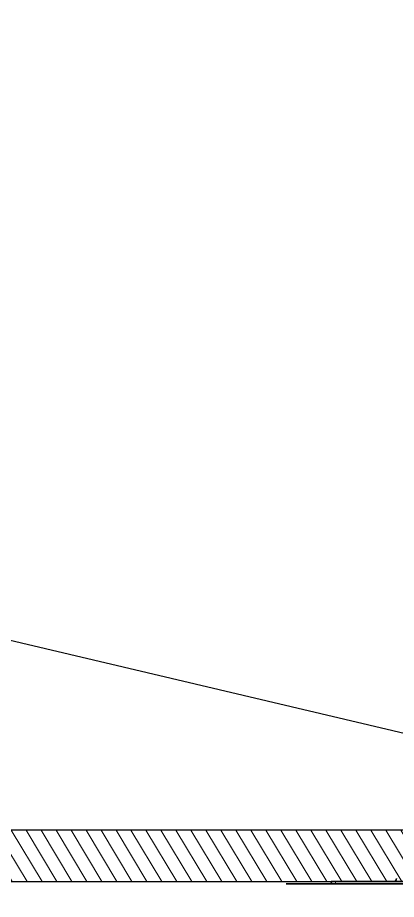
# Model space of a CAD drawing. Header units: inches. Extents: x 258415 to 640093, y 441672 to 945769.
# Drawn here: x 328990.5 to 329174.9, y 462715.2 to 463144 of the extents above; entities that cross this region are included whole.
import ezdxf

# ---------------------------------------------------------------- set-up
doc = ezdxf.new("R2010")
doc.units = ezdxf.units.IN
doc.header["$MEASUREMENT"] = 0
for name, color, linetype in [('CQ Grg Gypsum', 41, 'Continuous'), ('CQ Light Elevation', 4, 'Continuous'), ('CQ section wall', 3, 'Continuous'), ('CQ Wall hatch_CHB', 8, 'Continuous'), ('CQ_callout', 34, 'Continuous')]:
    doc.layers.add(name, color=color, linetype=linetype)
doc.layers.add('CQ Gypsum Hatch', color=8, linetype='Continuous', lineweight=20)
doc.layers.add('CQ Lighting', color=5, linetype='Continuous', lineweight=0)
doc.styles.get("Standard").update_dxf_attribs({"font": 'arial.ttf'})
doc.dimstyles.get("Standard").update_dxf_attribs({"dimtxt": 0.18, "dimasz": 0.18, "dimexe": 0.18, "dimexo": 0.0625, "dimgap": 0.09, "dimtad": 0, "dimtih": 1, "dimtoh": 1, "dimdec": 4, "dimzin": 0, "dimdsep": 46, "dimtxsty": 'Standard', "dimcen": 0.09, "dimadec": 0, "dimazin": 0, "dimtfac": 1, "dimtdec": 4, "dimtofl": 0, "dimtmove": 0, "dimatfit": 3, "dimfxl": 1, "dimtolj": 1, "dimtzin": 0, "dimarcsym": 0})

# ---------------------------------------------------------------- blocks, each defined once
blk = doc.blocks.new('section c and d ff12')
at = {"layer": 'CQ Wall hatch_CHB', "ltscale": 300, "extrusion": (1.65644e-08, -2.02966e-09, 1)}
h = blk.add_hatch(dxfattribs=at)
h.set_pattern_fill('AR-CONC', color=256, scale=10, angle=-13.9714, style=0)
h.set_pattern_definition([(36.028577, (7745.6, -14615.695), (68.0890203, -23.40695), [7.5, -82.5]), (341.028577, (7745.6, -14615.695), (4.696116, 76.343932), [6, -66]), (86.480021, (7751.27, -14617.646), (72.7851354, 52.936981), [6.374019, -70.114211]), (32.212777, (7750.43, -14596.29), (99.570572, -41.829513), [11.25, -123.75]), (82.664212, (7758.72, -14599.77), (114.220033, 71.96377), [9.561034, -105.171376]), (337.21274, (7750.43, -14596.29), (114.220033, 71.96377), [9, -99]), (7.028577, (7758.923, -14603.554), (48.2040844, -53.482392), [7.5, -82.5]), (312.028577, (7758.92, -14603.55), (41.119588, 64.495185), [6, -66]), (57.480021, (7762.94, -14608.01), (89.323671, 11.012793), [6.374019, -70.114211]), (23.5285767, (7745.598, -14615.695), (9.2173322, 32.010976), [0, -65.2, 0, -67, 0, -66.25]), (353.528577, (7745.598, -14615.695), (35.0512903, 31.9228578), [0, -38.2, 0, -63.7, 0, -25.25]), (313.5285767, (7723.957, -14610.311), (51.2584374, -15.0772595), [0, -25, 0, -78, 0, -103.5]), (303.528577, (7714.253, -14607.897), (59.0102484, -4.3659754), [0, -32.5, 0, -51.8, 0, -73.5])])
h.paths.add_polyline_path([(327558.05, 463573.85), (327558.05, 463323.85), (332240.08, 463323.85), (332240.08, 463573.85)])
h.paths.add_polyline_path([(327558.05, 459623.85), (327558.05, 459373.85), (332240.08, 459373.85), (332240.08, 459623.85)])
blk = doc.blocks.new('T.HC0E0.HQ12 side 1')
at = {"layer": 'CQ Lighting', "color": 1, "lineweight": 35}
for p, q in [((441660.24, 518817.72), (441328.06, 518817.72)), ((441352.04, 518818.72), (441486.63, 518818.72)), ((441352.04, 518817.72), (441486.63, 518817.72))]:
    blk.add_line(p, q, dxfattribs=at)
at = {"layer": 'CQ Lighting', "color": 1, "lineweight": 35, "ltscale": 0.05}
blk.add_line((441350.04, 518818.72), (441352.04, 518818.72), dxfattribs=at)
at = {"layer": 'CQ Lighting', "color": 1, "lineweight": 35, "ltscale": 0.025188}
blk.add_line((441350.16, 518817.72), (441350.04, 518818.72), dxfattribs=at)
at = {"layer": 'CQ Lighting', "color": 1, "lineweight": 35, "ltscale": 0.04693}
blk.add_line((441350.16, 518817.72), (441352.04, 518817.72), dxfattribs=at)
at = {"layer": 'CQ Lighting', "color": 1, "lineweight": 13, "ltscale": 0.025}
blk.add_line((441352.04, 518817.72), (441352.04, 518818.72), dxfattribs=at)
at = {"layer": 'CQ Lighting', "color": 1, "lineweight": 35}
blk.add_arc((441380.24, 518820.22), 1.5, 270, 359.5, dxfattribs=at)

msp = doc.modelspace()

# ---------------------------------------------------------------- hatches: boundary and pattern name
at = {"layer": 'CQ Gypsum Hatch'}
h = msp.add_hatch(dxfattribs=at)
h.set_pattern_fill('ANSI31', color=256, scale=50, angle=76.028577, style=0)
edge = h.paths.add_edge_path()
edge.add_line((329906.166, 462748.854), (328060.172, 462748.854))
edge.add_line((328060.172, 462748.854), (328060.172, 462773.854))
edge.add_line((328060.172, 462773.854), (328015.172, 462773.854))
edge.add_line((328015.172, 462773.854), (328015.172, 462748.854))
edge.add_line((328015.172, 462748.854), (328035.172, 462748.854))
edge.add_line((328035.172, 462748.854), (328035.172, 462723.855))
edge.add_line((328035.172, 462723.855), (329931.166, 462723.855))
edge.add_line((329931.166, 462723.855), (329931.166, 462748.854))
edge.add_line((329931.166, 462748.854), (329951.166, 462748.854))
edge.add_line((329951.166, 462748.854), (329951.166, 462773.854))
edge.add_line((329951.166, 462773.854), (329906.166, 462773.854))
edge.add_line((329906.166, 462773.854), (329906.166, 462748.854))
edge.add_line((329906.166, 462748.854), (328060.172, 462748.854))

# ---------------------------------------------------------------- linework, layer by layer
at = {"layer": 'CQ Grg Gypsum', "elevation": 0}
msp.add_lwpolyline([(329906.166, 462748.854), (328060.172, 462748.854), (328060.172, 462773.854), (328015.172, 462773.854), (328015.172, 462748.854), (328035.172, 462748.854), (328035.172, 462723.855), (329931.166, 462723.855), (329931.166, 462748.854), (329951.166, 462748.854), (329951.166, 462773.854), (329906.166, 462773.854), (329906.166, 462748.854), (328060.172, 462748.854)], dxfattribs=at)

# ---------------------------------------------------------------- block references
at = {"layer": 'CQ Light Elevation'}
msp.add_blockref('T.HC0E0.HQ12 side 1', (-112206.866, -56094.863, 0), dxfattribs=at)
at = {"layer": 'CQ section wall'}
msp.add_blockref('section c and d ff12', (0, 0), dxfattribs=at)

# ---------------------------------------------------------------- leaders
at = {"layer": 'CQ_callout'}
msp.add_leader([(329238.063, 462781.873, -0.001), (327776.472, 463126.563, -0.001), (327166.936, 463126.563, -0.001)], dimstyle='Standard', override={"dimasz": 10, "dimldrblk": 'Dot', "dimfxl": 0.1, "dimarcsym": 2}, dxfattribs=at)

doc.saveas('drawing.dxf')
